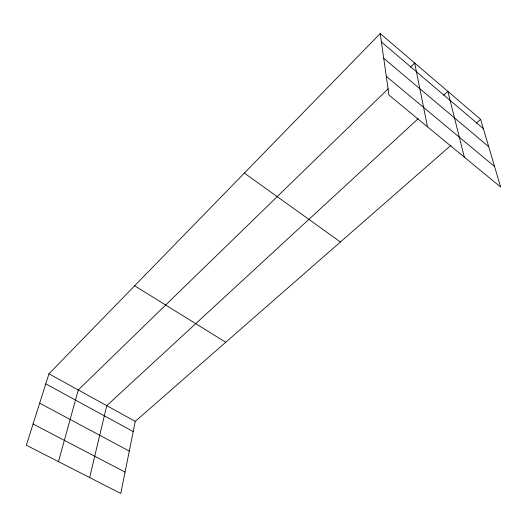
<?xml version="1.0" encoding="UTF-8"?>
<svg xmlns="http://www.w3.org/2000/svg" width="527" height="527" viewBox="0 0 527 527"><rect width="100%" height="100%" fill="white"/><g stroke="black" fill="none" stroke-linecap="round" stroke-linejoin="round"><path stroke-width="0.79" d="M450.974 145.32L135.255 421.376L120.775 493.463L26.35 445.216L48.965 373.808L380.211 33.537L480.637 119.385L500.65 187.052L388.939 95.091L380.211 33.537M89.649 477.561L106.744 405.658L418.254 118.595M58.49 461.639L78.266 389.96L388.188 88.78M410.573 67.028L414.696 63.023L427.483 126.823M443.602 95.235L447.831 91.342L464.34 157.158M476.309 123.166L480.637 119.385M33.069 424.004L125.07 472.1M39.663 403.168L129.293 451.079M45.777 383.873L133.212 431.573M48.965 373.808L135.255 421.376M134.648 285.792L225.734 342.267M244.357 173.087L340.422 241.985M386.278 76.336L494.583 166.539M383.722 58.313L488.727 146.737M381.403 41.949L483.391 128.687"/></g></svg>
